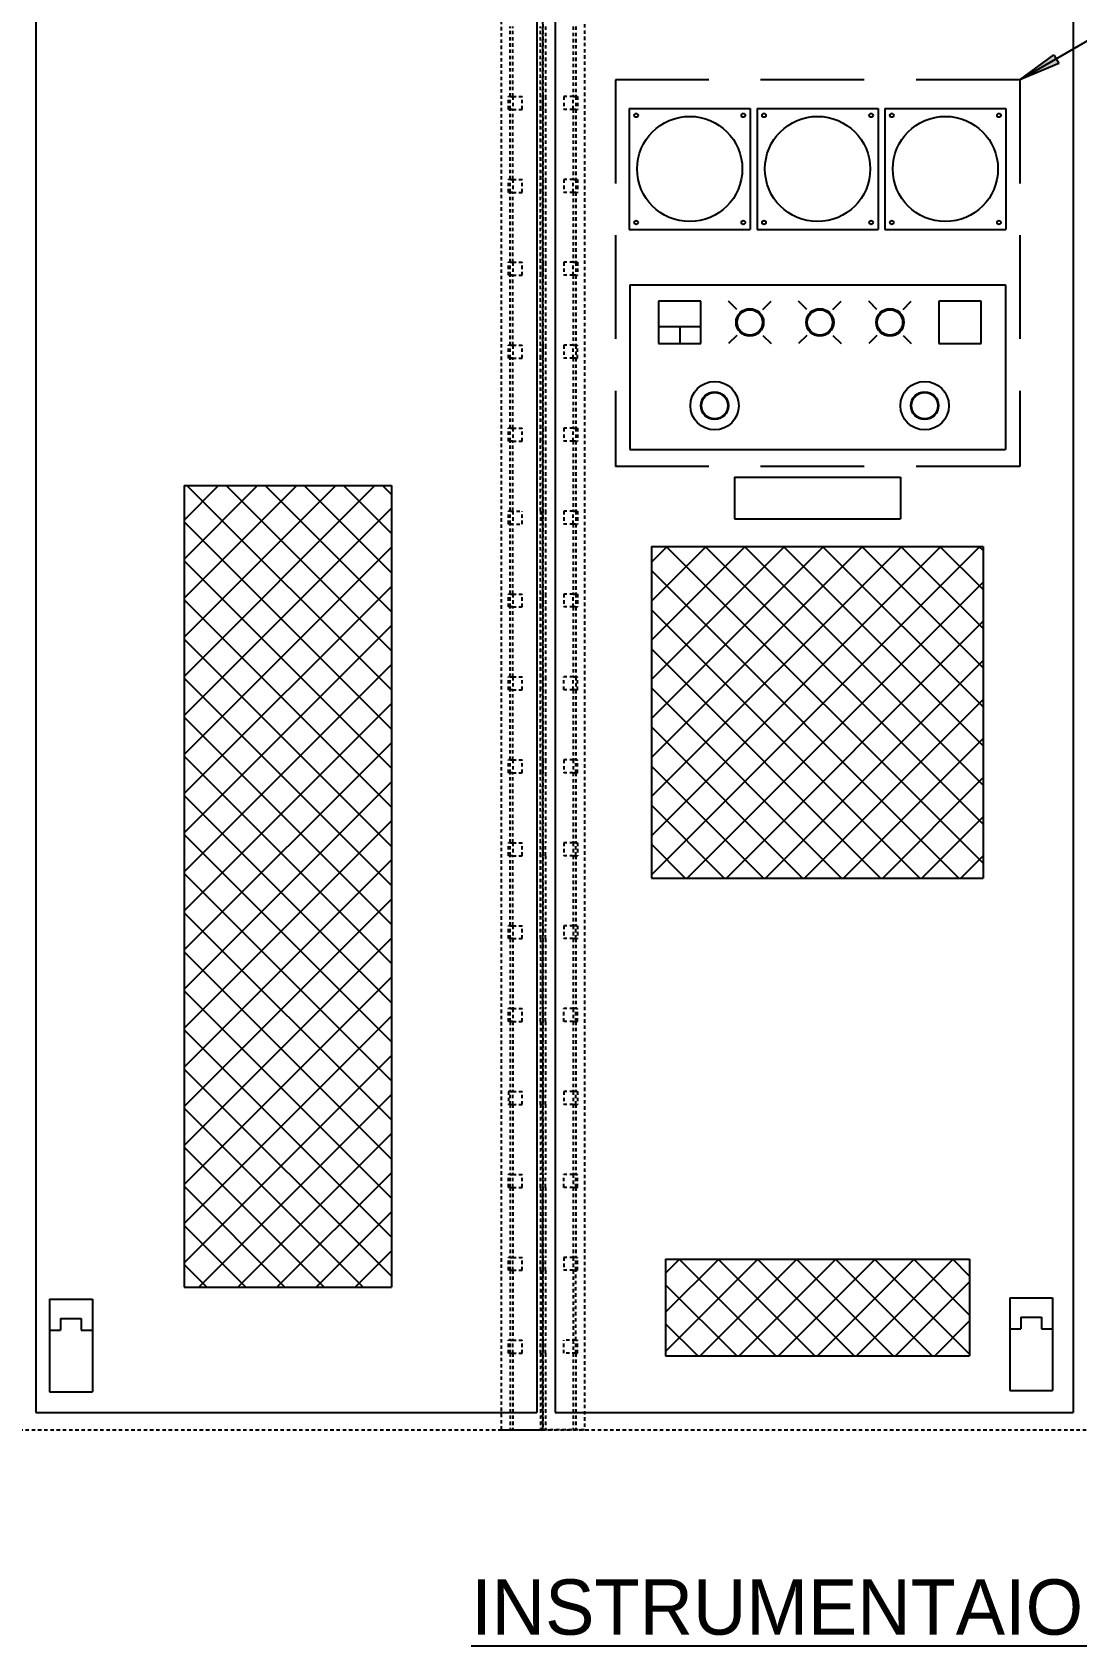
# Model space of a CAD drawing. Header units: inches. Extents: x 6 to 369, y -225 to 2.
# Drawn here: x 47.6 to 85.4, y -109.8 to -51.4 of the extents above; entities that cross this region are included whole.
import ezdxf

# ---------------------------------------------------------------- set-up
doc = ezdxf.new("R2010")
doc.units = ezdxf.units.IN
doc.header["$MEASUREMENT"] = 0
for name, pattern in [('DOT2', [0.125, 0, -0.125]), ('HIDDEN', [0.375, 0.25, -0.125]), ('HIDDEN2', [0.1875, 0.125, -0.0625])]:
    doc.linetypes.add(name, pattern=pattern)
for name, color, linetype in [('Cabinet', 253, 'HIDDEN2'), ('D', 3, 'Continuous'), ('Text', 84, 'Continuous')]:
    doc.layers.add(name, color=color, linetype=linetype)

# ---------------------------------------------------------------- blocks, each defined once
blk = doc.blocks.new('A')
for p, q in [((0, -1.348), (-0.15, 0.06)), ((-0.15, 0.06), (0.18, 0.06)), ((0.18, 0.06), (0, -1.348))]:
    blk.add_line(p, q)
blk.add_solid([(0, -1.348), (-0.15, 0.06), (0.18, 0.06)])
blk = doc.blocks.new('A$C407A211F')
at = {"layer": 'D'}
h = blk.add_hatch(dxfattribs=at)
h.set_pattern_fill('ANSI37', color=256, scale=8, style=0)
h.set_pattern_definition([(45, (-98.2526, -15.3795), (-0.707107, 0.707107), []), (135, (-98.2526, -15.3795), (-0.707107, -0.707107), [])])
h.paths.add_polyline_path([(5.369, 4.533), (12.869, 4.533), (12.869, 33.533), (5.369, 33.533)])
for p, q in [((0, 88.75), (0, 0)), ((18.125, 88.752), (18.125, 0)), ((5.369, 33.533), (12.869, 33.533)), ((5.369, 33.533), (5.369, 4.533)), ((12.869, 33.533), (12.869, 4.533)), ((0.5, 4.1), (2.05, 4.1)), ((0.5, 4.1), (0.5, 0.75)), ((2.05, 4.1), (2.05, 0.75)), ((5.369, 4.533), (12.869, 4.533)), ((0.5, 2.981), (0.9, 2.981)), ((0.9, 3.402), (0.9, 2.981)), ((0.9, 3.402), (1.65, 3.402)), ((1.65, 3.402), (1.65, 2.981)), ((1.65, 2.981), (2.05, 2.981)), ((0.5, 0.75), (2.05, 0.75)), ((0, 0), (18.125, 0))]:
    blk.add_line(p, q, dxfattribs=at)

msp = doc.modelspace()

# ---------------------------------------------------------------- hatches: boundary and pattern name
at = {"layer": 'D'}
h = msp.add_hatch(dxfattribs=at)
h.set_pattern_fill('ANSI37', scale=8, style=0)
h.set_pattern_definition([(45, (50.7607, -119.5542), (-0.707107, 0.707107), []), (135, (50.7607, -119.5542), (-0.707107, -0.707107), [])])
h.paths.add_polyline_path([(70.00695, -82.03936), (82.00695, -82.03936), (82.00695, -70.03936), (70.00695, -70.03936)])
h = msp.add_hatch(dxfattribs=at)
h.set_pattern_fill('ANSI37', scale=8, style=0)
h.set_pattern_definition([(45, (49.0993, -126.2445), (-0.707107, 0.707107), []), (135, (49.0993, -126.2445), (-0.707107, -0.707107), [])])
h.paths.add_polyline_path([(81.52061, -99.3295), (81.52061, -95.8295), (70.52061, -95.8295), (70.52061, -99.3295)])

# ---------------------------------------------------------------- linework, layer by layer
at = {"color": 7, "ltscale": 0.5}
msp.add_line((83.33128, -53.15754), (86.17088, -51.5181), dxfattribs=at)
at = {"color": 7, "linetype": 'HIDDEN', "ltscale": 15}
for p, q in [((68.70628, -53.15754), (68.70628, -67.14655)), ((83.33128, -53.15754), (68.70628, -53.15754)), ((83.33128, -53.15754), (83.33128, -67.14655)), ((83.33128, -67.14655), (68.70628, -67.14655))]:
    msp.add_line(p, q, dxfattribs=at)
at = {"color": 7}
for p, q in [((69.20628, -54.19843), (69.20628, -58.57343)), ((69.20628, -54.19843), (73.58128, -54.19843)), ((73.58128, -54.19843), (73.58128, -58.57343)), ((73.58128, -54.19843), (73.58128, -58.57343)), ((73.83128, -54.19843), (78.20628, -54.19843)), ((73.83128, -54.19843), (73.83128, -58.57343)), ((78.20628, -54.19843), (78.20628, -58.57343)), ((78.45628, -54.19843), (78.45628, -58.57343)), ((78.45628, -54.19843), (78.45628, -58.57343)), ((78.45628, -54.19843), (82.83128, -54.19843)), ((82.83128, -54.19843), (82.83128, -58.57343)), ((69.20628, -58.57343), (73.58128, -58.57343)), ((73.83128, -58.57343), (78.20628, -58.57343)), ((78.45628, -58.57343), (82.83128, -58.57343)), ((69.22145, -60.57343), (69.22145, -66.53936)), ((69.22145, -60.57343), (82.81612, -60.57343)), ((73.83128, -60.57343), (78.20628, -60.57343)), ((82.81612, -60.57343), (82.81612, -66.53936)), ((71.79984, -61.17006), (70.26449, -61.17006)), ((70.26449, -61.17006), (70.26449, -62.7054)), ((71.79984, -62.7054), (71.79984, -61.17006)), ((73.09532, -61.46554), (72.79984, -61.17006)), ((74.0397, -61.46554), (74.33518, -61.17006)), ((75.63067, -61.46554), (75.33518, -61.17006)), ((76.57504, -61.46554), (76.87053, -61.17006)), ((78.16602, -61.46554), (77.87053, -61.17006)), ((79.11039, -61.46554), (79.40588, -61.17006)), ((80.40588, -61.17006), (80.40588, -62.7054)), ((81.94122, -61.17006), (80.40588, -61.17006)), ((81.94122, -62.7054), (81.94122, -61.17006)), ((70.26449, -62.09116), (71.79984, -62.09116)), ((71.03216, -62.09116), (71.03216, -62.7054)), ((73.09532, -62.40992), (72.79984, -62.7054)), ((74.0397, -62.40992), (74.33518, -62.7054)), ((75.63067, -62.40992), (75.33518, -62.7054)), ((76.57504, -62.40992), (76.87053, -62.7054)), ((78.16602, -62.40992), (77.87053, -62.7054)), ((79.11039, -62.40992), (79.40588, -62.7054)), ((70.26449, -62.7054), (71.79984, -62.7054)), ((80.40588, -62.7054), (81.94122, -62.7054)), ((69.22145, -66.53936), (82.81612, -66.53936)), ((73.01878, -67.53936), (73.01878, -69.03936)), ((73.01878, -67.53936), (79.01878, -67.53936)), ((79.01878, -67.53936), (79.01878, -69.03936)), ((73.01878, -69.03936), (79.01878, -69.03936))]:
    msp.add_line(p, q, dxfattribs=at)
for centre, radius in [((69.45628, -54.44843), 0.06875), ((71.39378, -56.38593), 1.90286), ((73.33128, -54.44843), 0.06875), ((74.08128, -54.44843), 0.06875), ((76.01878, -56.38593), 1.90286), ((77.95628, -54.44843), 0.06875), ((78.70628, -54.44843), 0.06875), ((80.64378, -56.38593), 1.90286), ((82.58128, -54.44843), 0.06875), ((69.45628, -58.32343), 0.06875), ((73.33128, -58.32343), 0.06875), ((74.08128, -58.32343), 0.06875), ((77.95628, -58.32343), 0.06875), ((78.70628, -58.32343), 0.06875), ((82.58128, -58.32343), 0.06875), ((73.56751, -61.93773), 0.49953), ((73.56751, -61.93773), 0.49154), ((73.56751, -61.93773), 0.48355), ((73.56751, -61.93773), 0.47556), ((73.56751, -61.93773), 0.46757), ((73.56751, -61.93773), 0.45958), ((76.10286, -61.93773), 0.49953), ((76.10286, -61.93773), 0.49154), ((76.10286, -61.93773), 0.48355), ((76.10286, -61.93773), 0.47556), ((76.10286, -61.93773), 0.46757), ((76.10286, -61.93773), 0.45958), ((78.6382, -61.93773), 0.49953), ((78.6382, -61.93773), 0.49154), ((78.6382, -61.93773), 0.48355), ((78.6382, -61.93773), 0.47556), ((78.6382, -61.93773), 0.46757), ((78.6382, -61.93773), 0.45958), ((72.29356, -64.95035), 0.875), ((79.89422, -64.95035), 0.875), ((72.29356, -64.95035), 0.5), ((72.29356, -64.95035), 0.47571), ((79.89422, -64.95035), 0.5), ((79.89422, -64.95035), 0.47571)]:
    msp.add_circle(centre, radius, dxfattribs=at)
at = {"layer": 'Cabinet', "color": 7, "linetype": 'HIDDEN2'}
for p, q in [((64.58311, -101.99835), (64.58311, -11.99835)), ((66.08311, -11.99835), (66.08311, -101.99835)), ((66.08311, -101.99835), (66.08311, -11.99835)), ((66.08311, -101.99835), (66.08311, -11.99835)), ((66.08311, -11.99835), (66.08311, -101.99835)), ((67.58311, -11.99835), (67.58311, -101.99835)), ((64.89561, -53.76385), (64.89561, -51.23285)), ((64.98936, -53.76385), (64.98936, -51.23285)), ((65.98936, -53.76385), (65.98936, -51.23285)), ((66.17686, -51.23285), (66.17686, -53.76385)), ((67.17686, -51.23285), (67.17686, -53.76385)), ((67.27061, -51.23285), (67.27061, -53.76385)), ((64.89561, -53.76385), (64.83311, -53.76385)), ((64.83311, -54.23285), (64.83311, -53.76385)), ((64.89561, -54.23285), (64.83311, -54.23285)), ((64.89561, -53.76385), (64.98936, -53.76385)), ((64.89561, -54.23285), (64.89561, -53.76385)), ((64.89561, -56.76385), (64.89561, -54.23285)), ((64.98936, -54.23285), (64.89561, -54.23285)), ((64.98936, -53.76385), (64.98936, -54.23285)), ((64.98936, -53.76385), (65.33311, -53.76385)), ((64.98936, -56.76385), (64.98936, -54.23285)), ((64.98936, -54.23285), (65.33311, -54.23285)), ((65.33311, -54.23285), (65.33311, -53.76385)), ((65.98936, -54.23285), (65.98936, -53.76385)), ((65.98936, -56.76385), (65.98936, -54.23285)), ((66.08311, -53.76385), (66.08311, -54.23285)), ((66.08311, -54.23285), (66.08311, -53.76385)), ((66.08311, -54.23285), (66.08311, -53.76385)), ((66.08311, -53.76385), (66.08311, -54.23285)), ((66.17686, -53.76385), (66.17686, -54.23285)), ((66.17686, -54.23285), (66.17686, -56.76385)), ((66.83311, -53.76385), (66.83311, -54.23285)), ((67.17686, -53.76385), (66.83311, -53.76385)), ((67.17686, -54.23285), (66.83311, -54.23285)), ((67.17686, -54.23285), (67.17686, -53.76385)), ((67.17686, -53.76385), (67.27061, -53.76385)), ((67.17686, -54.23285), (67.17686, -56.76385)), ((67.27061, -54.23285), (67.17686, -54.23285)), ((67.27061, -53.76385), (67.27061, -54.23285)), ((67.27061, -53.76385), (67.33311, -53.76385)), ((67.27061, -54.23285), (67.27061, -56.76385)), ((67.27061, -54.23285), (67.33311, -54.23285)), ((67.33311, -53.76385), (67.33311, -54.23285)), ((64.89561, -56.76385), (64.83311, -56.76385)), ((64.83311, -57.23285), (64.83311, -56.76385)), ((64.89561, -56.76385), (64.98936, -56.76385)), ((64.89561, -57.23285), (64.89561, -56.76385)), ((64.89561, -56.76385), (64.89561, -56.76385)), ((64.98936, -56.76385), (64.98936, -57.23285)), ((64.98936, -56.76385), (65.33311, -56.76385)), ((65.33311, -57.23285), (65.33311, -56.76385)), ((65.98936, -57.23285), (65.98936, -56.76385)), ((66.08311, -56.76385), (66.08311, -57.23285)), ((66.08311, -57.23285), (66.08311, -56.76385)), ((66.08311, -57.23285), (66.08311, -56.76385)), ((66.08311, -56.76385), (66.08311, -57.23285)), ((66.17686, -56.76385), (66.17686, -57.23285)), ((67.17686, -56.76385), (66.83311, -56.76385)), ((66.83311, -56.76385), (66.83311, -57.23285)), ((67.17686, -57.23285), (67.17686, -56.76385)), ((67.17686, -56.76385), (67.27061, -56.76385)), ((67.27061, -56.76385), (67.27061, -57.23285)), ((67.27061, -56.76385), (67.33311, -56.76385)), ((67.33311, -56.76385), (67.33311, -57.23285)), ((64.89561, -57.23285), (64.83311, -57.23285)), ((64.89561, -59.76385), (64.89561, -57.23285)), ((64.98936, -57.23285), (64.89561, -57.23285)), ((64.98936, -59.76385), (64.98936, -57.23285)), ((64.98936, -57.23285), (65.33311, -57.23285)), ((65.98936, -59.76385), (65.98936, -57.23285)), ((66.17686, -57.23285), (66.17686, -59.76385)), ((67.17686, -57.23285), (66.83311, -57.23285)), ((67.17686, -57.23285), (67.17686, -59.76385)), ((67.27061, -57.23285), (67.17686, -57.23285)), ((67.27061, -57.23285), (67.27061, -59.76385)), ((67.27061, -57.23285), (67.27061, -57.23285)), ((67.27061, -57.23285), (67.33311, -57.23285)), ((64.89561, -59.76385), (64.83311, -59.76385)), ((64.83311, -60.23285), (64.83311, -59.76385)), ((64.89561, -59.76385), (64.98936, -59.76385)), ((64.89561, -60.23285), (64.89561, -59.76385)), ((64.98936, -59.76385), (64.98936, -60.23285)), ((64.98936, -59.76385), (65.33311, -59.76385)), ((65.33311, -60.23285), (65.33311, -59.76385)), ((65.98936, -60.23285), (65.98936, -59.76385)), ((66.08311, -59.76385), (66.08311, -60.23285)), ((66.08311, -60.23285), (66.08311, -59.76385)), ((66.08311, -59.76385), (66.08311, -60.23285)), ((66.17686, -59.76385), (66.17686, -60.23285)), ((67.17686, -59.76385), (66.83311, -59.76385)), ((66.83311, -59.76385), (66.83311, -60.23285)), ((67.17686, -59.76385), (67.27061, -59.76385)), ((67.17686, -60.23285), (67.17686, -59.76385)), ((67.27061, -59.76385), (67.27061, -60.23285)), ((67.27061, -59.76385), (67.33311, -59.76385)), ((67.33311, -59.76385), (67.33311, -60.23285)), ((64.89561, -60.23285), (64.83311, -60.23285)), ((64.89561, -62.76385), (64.89561, -60.23285)), ((64.98936, -60.23285), (64.89561, -60.23285)), ((64.98936, -62.76385), (64.98936, -60.23285)), ((64.98936, -60.23285), (65.33311, -60.23285)), ((65.98936, -62.76385), (65.98936, -60.23285)), ((66.17686, -60.23285), (66.17686, -62.76385)), ((67.17686, -60.23285), (66.83311, -60.23285)), ((67.17686, -60.23285), (67.17686, -62.76385)), ((67.27061, -60.23285), (67.17686, -60.23285)), ((67.27061, -60.23285), (67.27061, -62.76385)), ((67.27061, -60.23285), (67.33311, -60.23285)), ((64.89561, -62.76385), (64.83311, -62.76385)), ((64.83311, -63.23285), (64.83311, -62.76385)), ((64.89561, -62.76385), (64.98936, -62.76385)), ((64.89561, -63.23285), (64.89561, -62.76385)), ((64.98936, -62.76385), (64.98936, -63.23285)), ((64.98936, -62.76385), (65.33311, -62.76385)), ((65.33311, -63.23285), (65.33311, -62.76385)), ((65.98936, -63.23285), (65.98936, -62.76385)), ((66.08311, -62.76385), (66.08311, -63.23285)), ((66.08311, -63.23285), (66.08311, -62.76385)), ((66.08311, -63.23285), (66.08311, -62.76385)), ((66.08311, -62.76385), (66.08311, -63.23285)), ((66.17686, -62.76385), (66.17686, -63.23285)), ((66.83311, -62.76385), (66.83311, -63.23285)), ((67.17686, -62.76385), (66.83311, -62.76385)), ((67.17686, -63.23285), (67.17686, -62.76385)), ((67.17686, -62.76385), (67.27061, -62.76385)), ((67.27061, -62.76385), (67.27061, -63.23285)), ((67.27061, -62.76385), (67.27061, -62.76385)), ((67.27061, -62.76385), (67.33311, -62.76385)), ((67.33311, -63.23285), (67.33311, -62.76385)), ((64.89561, -63.23285), (64.83311, -63.23285)), ((64.89561, -65.76385), (64.89561, -63.23285)), ((64.98936, -63.23285), (64.89561, -63.23285)), ((64.98936, -65.76385), (64.98936, -63.23285)), ((64.98936, -63.23285), (65.33311, -63.23285)), ((65.98936, -65.76385), (65.98936, -63.23285)), ((66.17686, -63.23285), (66.17686, -65.76385)), ((67.17686, -63.23285), (66.83311, -63.23285)), ((67.17686, -63.23285), (67.17686, -65.76385)), ((67.27061, -63.23285), (67.17686, -63.23285)), ((67.27061, -63.23285), (67.27061, -65.76385)), ((67.27061, -63.23285), (67.33311, -63.23285)), ((64.89561, -65.76385), (64.83311, -65.76385)), ((64.83311, -66.23285), (64.83311, -65.76385)), ((64.89561, -65.76385), (64.98936, -65.76385)), ((64.89561, -66.23285), (64.89561, -65.76385)), ((64.98936, -65.76385), (64.98936, -66.23285)), ((64.98936, -65.76385), (65.33311, -65.76385)), ((65.33311, -66.23285), (65.33311, -65.76385)), ((65.98936, -66.23285), (65.98936, -65.76385)), ((66.08311, -65.76385), (66.08311, -66.23285)), ((66.08311, -66.23285), (66.08311, -65.76385)), ((66.08311, -66.23285), (66.08311, -65.76385)), ((66.08311, -65.76385), (66.08311, -66.23285)), ((66.17686, -65.76385), (66.17686, -66.23285)), ((67.17686, -65.76385), (66.83311, -65.76385)), ((66.83311, -65.76385), (66.83311, -66.23285)), ((67.17686, -65.76385), (67.27061, -65.76385)), ((67.17686, -66.23285), (67.17686, -65.76385)), ((67.27061, -65.76385), (67.27061, -66.23285)), ((67.27061, -65.76385), (67.33311, -65.76385)), ((67.33311, -65.76385), (67.33311, -66.23285)), ((64.89561, -66.23285), (64.83311, -66.23285)), ((64.89561, -68.76385), (64.89561, -66.23285)), ((64.98936, -66.23285), (64.89561, -66.23285)), ((64.98936, -68.76385), (64.98936, -66.23285)), ((64.98936, -66.23285), (65.33311, -66.23285)), ((65.98936, -68.76385), (65.98936, -66.23285)), ((66.17686, -66.23285), (66.17686, -68.76385)), ((67.17686, -66.23285), (66.83311, -66.23285)), ((67.17686, -66.23285), (67.17686, -68.76385)), ((67.27061, -66.23285), (67.17686, -66.23285)), ((67.27061, -66.23285), (67.27061, -68.76385)), ((67.27061, -66.23285), (67.33311, -66.23285)), ((64.89561, -68.76385), (64.83311, -68.76385)), ((64.83311, -69.23285), (64.83311, -68.76385)), ((64.89561, -69.23285), (64.89561, -68.76385)), ((64.89561, -68.76385), (65.33311, -68.76385)), ((64.98936, -68.76385), (64.98936, -69.23285)), ((65.33311, -69.23285), (65.33311, -68.76385)), ((65.98936, -68.76385), (65.98936, -69.23285)), ((66.08311, -69.23285), (66.08311, -68.76385)), ((66.08311, -69.23285), (66.08311, -68.76385)), ((66.08311, -69.23285), (66.08311, -68.76385)), ((66.08311, -69.23285), (66.08311, -68.76385)), ((66.17686, -68.76385), (66.17686, -69.23285)), ((67.17686, -68.76385), (66.83311, -68.76385)), ((66.83311, -68.76385), (66.83311, -69.23285)), ((67.17686, -69.23285), (67.17686, -68.76385)), ((67.17686, -68.76385), (67.27061, -68.76385)), ((67.27061, -68.76385), (67.27061, -69.23285)), ((67.27061, -68.76385), (67.33311, -68.76385)), ((67.33311, -68.76385), (67.33311, -69.23285)), ((64.89561, -69.23285), (64.83311, -69.23285)), ((64.89561, -71.76385), (64.89561, -69.23285)), ((64.98936, -69.23285), (64.89561, -69.23285)), ((64.89561, -69.23285), (65.33311, -69.23285)), ((64.98936, -71.76385), (64.98936, -69.23285)), ((65.98936, -71.76385), (65.98936, -69.23285)), ((66.17686, -69.23285), (66.17686, -71.76385)), ((67.17686, -69.23285), (66.83311, -69.23285)), ((67.17686, -69.23285), (67.17686, -71.76385)), ((67.27061, -69.23285), (67.17686, -69.23285)), ((67.27061, -69.23285), (67.27061, -71.76385)), ((67.27061, -69.23285), (67.33311, -69.23285)), ((64.89561, -71.76385), (64.83311, -71.76385)), ((64.83311, -72.23285), (64.83311, -71.76385)), ((64.89561, -71.76385), (64.98936, -71.76385)), ((64.89561, -72.23285), (64.89561, -71.76385)), ((64.98936, -71.76385), (64.98936, -72.23285)), ((64.98936, -71.76385), (65.33311, -71.76385)), ((65.33311, -72.23285), (65.33311, -71.76385)), ((65.98936, -72.23285), (65.98936, -71.76385)), ((66.08311, -71.76385), (66.08311, -72.23285)), ((66.08311, -72.23285), (66.08311, -71.76385)), ((66.08311, -72.23285), (66.08311, -71.76385)), ((66.08311, -71.76385), (66.08311, -72.23285)), ((66.17686, -71.76385), (66.17686, -72.23285)), ((67.17686, -71.76385), (66.83311, -71.76385)), ((66.83311, -71.76385), (66.83311, -72.23285)), ((67.17686, -72.23285), (67.17686, -71.76385)), ((67.17686, -71.76385), (67.27061, -71.76385)), ((67.27061, -71.76385), (67.27061, -72.23285)), ((67.27061, -71.76385), (67.33311, -71.76385)), ((67.33311, -71.76385), (67.33311, -72.23285)), ((64.89561, -72.23285), (64.83311, -72.23285)), ((64.89561, -74.76385), (64.89561, -72.23285)), ((64.98936, -72.23285), (64.89561, -72.23285)), ((64.98936, -74.76385), (64.98936, -72.23285)), ((64.98936, -72.23285), (65.33311, -72.23285)), ((65.98936, -74.76385), (65.98936, -72.23285)), ((66.17686, -72.23285), (66.17686, -74.76385)), ((67.17686, -72.23285), (66.83311, -72.23285)), ((67.17686, -72.23285), (67.17686, -74.76385)), ((67.27061, -72.23285), (67.17686, -72.23285)), ((67.27061, -72.23285), (67.27061, -74.76385)), ((67.27061, -72.23285), (67.33311, -72.23285)), ((64.89561, -74.76385), (64.83311, -74.76385)), ((64.83311, -75.23285), (64.83311, -74.76385)), ((64.89561, -75.23285), (64.83311, -75.23285)), ((64.89561, -74.76385), (64.98936, -74.76385)), ((64.89561, -75.23285), (64.89561, -74.76385)), ((64.89561, -77.76385), (64.89561, -75.23285)), ((64.98936, -75.23285), (64.89561, -75.23285)), ((64.98936, -74.76385), (64.98936, -75.23285)), ((64.98936, -74.76385), (65.33311, -74.76385)), ((64.98936, -77.76385), (64.98936, -75.23285)), ((64.98936, -75.23285), (65.33311, -75.23285)), ((65.33311, -75.23285), (65.33311, -74.76385)), ((65.98936, -75.23285), (65.98936, -74.76385)), ((65.98936, -77.76385), (65.98936, -75.23285)), ((66.08311, -74.76385), (66.08311, -75.23285)), ((66.08311, -75.23285), (66.08311, -74.76385)), ((66.08311, -75.23285), (66.08311, -74.76385)), ((66.08311, -74.76385), (66.08311, -75.23285)), ((66.17686, -74.76385), (66.17686, -75.23285)), ((66.17686, -75.23285), (66.17686, -77.76385)), ((67.17686, -74.76385), (66.83311, -74.76385)), ((66.83311, -75.23285), (66.83311, -74.76385)), ((67.17686, -75.23285), (66.83311, -75.23285)), ((67.17686, -75.23285), (67.17686, -74.76385)), ((67.17686, -74.76385), (67.27061, -74.76385)), ((67.17686, -75.23285), (67.17686, -77.76385)), ((67.27061, -75.23285), (67.17686, -75.23285)), ((67.27061, -74.76385), (67.27061, -75.23285)), ((67.27061, -74.76385), (67.33311, -74.76385)), ((67.27061, -75.23285), (67.27061, -77.76385)), ((67.27061, -75.23285), (67.33311, -75.23285)), ((67.33311, -75.23285), (67.33311, -74.76385)), ((64.89561, -77.76385), (64.83311, -77.76385)), ((64.83311, -78.23285), (64.83311, -77.76385)), ((64.89561, -77.76385), (64.98936, -77.76385)), ((64.89561, -78.23285), (64.89561, -77.76385)), ((64.98936, -77.76385), (64.98936, -78.23285)), ((64.98936, -77.76385), (65.33311, -77.76385)), ((65.33311, -78.23285), (65.33311, -77.76385)), ((65.98936, -78.23285), (65.98936, -77.76385)), ((66.08311, -77.76385), (66.08311, -78.23285)), ((66.08311, -78.23285), (66.08311, -77.76385)), ((66.08311, -78.23285), (66.08311, -77.76385)), ((66.08311, -77.76385), (66.08311, -78.23285)), ((66.17686, -77.76385), (66.17686, -78.23285)), ((67.17686, -77.76385), (66.83311, -77.76385)), ((66.83311, -77.76385), (66.83311, -78.23285)), ((67.17686, -77.76385), (67.17686, -78.23285)), ((67.27061, -77.76385), (67.17686, -77.76385)), ((67.27061, -78.23285), (67.27061, -77.76385)), ((67.27061, -77.76385), (67.33311, -77.76385)), ((67.33311, -78.23285), (67.33311, -77.76385)), ((64.89561, -78.23285), (64.83311, -78.23285)), ((64.89561, -80.76385), (64.89561, -78.23285)), ((64.98936, -78.23285), (64.89561, -78.23285)), ((64.98936, -80.76385), (64.98936, -78.23285)), ((64.98936, -78.23285), (65.33311, -78.23285)), ((65.98936, -80.76385), (65.98936, -78.23285)), ((66.17686, -78.23285), (66.17686, -80.76385)), ((67.17686, -78.23285), (66.83311, -78.23285)), ((67.17686, -78.23285), (67.17686, -80.76385)), ((67.17686, -78.23285), (67.27061, -78.23285)), ((67.27061, -78.23285), (67.27061, -80.76385)), ((67.27061, -78.23285), (67.33311, -78.23285)), ((64.89561, -80.76385), (64.83311, -80.76385)), ((64.83311, -81.23285), (64.83311, -80.76385)), ((64.89561, -80.76385), (64.98936, -80.76385)), ((64.89561, -81.23285), (64.89561, -80.76385)), ((64.98936, -80.76385), (64.98936, -81.23285)), ((64.98936, -80.76385), (65.33311, -80.76385)), ((65.33311, -81.23285), (65.33311, -80.76385)), ((65.98936, -81.23285), (65.98936, -80.76385)), ((66.08311, -80.76385), (66.08311, -81.23285)), ((66.08311, -80.76385), (66.08311, -81.23285)), ((66.08311, -80.76385), (66.08311, -81.23285)), ((66.08311, -80.76385), (66.08311, -81.23285)), ((66.17686, -81.23285), (66.17686, -80.76385)), ((67.17686, -80.76385), (66.83311, -80.76385)), ((66.83311, -80.76385), (66.83311, -81.23285)), ((67.17686, -80.76385), (67.17686, -81.23285)), ((67.27061, -80.76385), (67.17686, -80.76385)), ((67.27061, -81.23285), (67.27061, -80.76385)), ((67.27061, -80.76385), (67.33311, -80.76385)), ((67.33311, -80.76385), (67.33311, -81.23285)), ((64.89561, -81.23285), (64.83311, -81.23285)), ((64.89561, -83.76385), (64.89561, -81.23285)), ((64.98936, -81.23285), (64.89561, -81.23285)), ((64.98936, -83.76385), (64.98936, -81.23285)), ((64.98936, -81.23285), (65.33311, -81.23285)), ((65.98936, -83.76385), (65.98936, -81.23285)), ((66.17686, -81.23285), (66.17686, -83.76385)), ((67.17686, -81.23285), (66.83311, -81.23285)), ((67.17686, -81.23285), (67.17686, -83.76385)), ((67.17686, -81.23285), (67.27061, -81.23285)), ((67.27061, -81.23285), (67.27061, -83.76385)), ((67.27061, -81.23285), (67.33311, -81.23285)), ((64.89561, -83.76385), (64.83311, -83.76385)), ((64.83311, -84.23285), (64.83311, -83.76385)), ((64.89561, -84.23285), (64.89561, -83.76385)), ((64.89561, -83.76385), (64.98936, -83.76385)), ((64.98936, -83.76385), (64.98936, -84.23285)), ((64.98936, -83.76385), (65.33311, -83.76385)), ((65.33311, -84.23285), (65.33311, -83.76385)), ((65.98936, -84.23285), (65.98936, -83.76385)), ((66.08311, -83.76385), (66.08311, -84.23285)), ((66.08311, -83.76385), (66.08311, -84.23285)), ((66.08311, -83.76385), (66.08311, -84.23285)), ((66.08311, -83.76385), (66.08311, -84.23285)), ((66.17686, -84.23285), (66.17686, -83.76385)), ((67.17686, -83.76385), (66.83311, -83.76385)), ((66.83311, -83.76385), (66.83311, -84.23285)), ((67.17686, -83.76385), (67.17686, -84.23285)), ((67.27061, -83.76385), (67.17686, -83.76385)), ((67.27061, -84.23285), (67.27061, -83.76385)), ((67.27061, -83.76385), (67.33311, -83.76385)), ((67.33311, -83.76385), (67.33311, -84.23285)), ((64.89561, -84.23285), (64.83311, -84.23285)), ((64.89561, -84.23285), (64.89561, -86.76385)), ((64.98936, -84.23285), (64.89561, -84.23285)), ((64.98936, -84.23285), (64.98936, -86.76385)), ((64.98936, -84.23285), (65.33311, -84.23285)), ((65.98936, -84.23285), (65.98936, -86.76385)), ((66.17686, -84.23285), (66.17686, -86.76385)), ((67.17686, -84.23285), (66.83311, -84.23285)), ((67.17686, -84.23285), (67.17686, -86.76385)), ((67.17686, -84.23285), (67.27061, -84.23285)), ((67.27061, -84.23285), (67.27061, -86.76385)), ((67.27061, -84.23285), (67.33311, -84.23285)), ((64.89561, -86.76385), (64.83311, -86.76385)), ((64.83311, -87.23285), (64.83311, -86.76385)), ((64.89561, -86.76385), (64.98936, -86.76385)), ((64.89561, -87.23285), (64.89561, -86.76385)), ((64.89561, -86.76385), (64.98936, -86.76385)), ((64.98936, -86.76385), (64.98936, -87.23285)), ((64.98936, -86.76385), (65.33311, -86.76385)), ((65.33311, -87.23285), (65.33311, -86.76385)), ((65.98936, -87.23285), (65.98936, -86.76385)), ((66.08311, -86.76385), (66.08311, -87.23285)), ((66.08311, -86.76385), (66.08311, -87.23285)), ((66.08311, -86.76385), (66.08311, -87.23285)), ((66.08311, -86.76385), (66.08311, -87.23285)), ((66.17686, -87.23285), (66.17686, -86.76385)), ((67.17686, -86.76385), (66.83311, -86.76385)), ((66.83311, -87.23285), (66.83311, -86.76385)), ((67.17686, -86.76385), (67.17686, -87.23285)), ((67.27061, -86.76385), (67.17686, -86.76385)), ((67.27061, -87.23285), (67.27061, -86.76385)), ((67.27061, -86.76385), (67.33311, -86.76385)), ((67.33311, -87.23285), (67.33311, -86.76385)), ((64.89561, -87.23285), (64.83311, -87.23285)), ((64.89561, -87.23285), (64.89561, -89.76385)), ((64.98936, -87.23285), (64.89561, -87.23285)), ((64.89561, -87.23285), (64.98936, -87.23285)), ((64.98936, -87.23285), (64.98936, -89.76385)), ((64.98936, -87.23285), (65.33311, -87.23285)), ((65.98936, -87.23285), (65.98936, -89.76385)), ((66.17686, -87.23285), (66.17686, -89.76385)), ((67.17686, -87.23285), (66.83311, -87.23285)), ((67.17686, -87.23285), (67.17686, -89.76385)), ((67.17686, -87.23285), (67.27061, -87.23285)), ((67.27061, -87.23285), (67.27061, -89.76385)), ((67.27061, -87.23285), (67.33311, -87.23285)), ((64.89561, -89.76385), (64.83311, -89.76385)), ((64.83311, -89.76385), (64.83311, -90.23285)), ((64.89561, -90.23285), (64.89561, -89.76385)), ((64.89561, -89.76385), (64.98936, -89.76385)), ((64.98936, -90.23285), (64.98936, -89.76385)), ((64.98936, -89.76385), (65.33311, -89.76385)), ((65.33311, -90.23285), (65.33311, -89.76385)), ((65.98936, -90.23285), (65.98936, -89.76385)), ((66.08311, -90.23285), (66.08311, -89.76385)), ((66.08311, -89.76385), (66.08311, -90.23285)), ((66.08311, -89.76385), (66.08311, -90.23285)), ((66.08311, -90.23285), (66.08311, -89.76385)), ((66.17686, -90.23285), (66.17686, -89.76385)), ((67.17686, -89.76385), (66.83311, -89.76385)), ((66.83311, -89.76385), (66.83311, -90.23285)), ((67.17686, -89.76385), (67.17686, -90.23285)), ((67.27061, -89.76385), (67.17686, -89.76385)), ((67.27061, -90.23285), (67.27061, -89.76385)), ((67.27061, -89.76385), (67.33311, -89.76385)), ((67.33311, -89.76385), (67.33311, -90.23285)), ((64.89561, -90.23285), (64.83311, -90.23285)), ((64.89561, -90.23285), (64.89561, -92.76385)), ((64.89561, -90.23285), (64.98936, -90.23285)), ((64.98936, -90.23285), (64.98936, -92.76385)), ((64.98936, -90.23285), (65.33311, -90.23285)), ((65.98936, -90.23285), (65.98936, -92.76385)), ((66.17686, -90.23285), (66.17686, -92.76385)), ((67.17686, -90.23285), (66.83311, -90.23285)), ((67.17686, -90.23285), (67.17686, -92.76385)), ((67.17686, -90.23285), (67.27061, -90.23285)), ((67.27061, -90.23285), (67.27061, -92.76385)), ((67.27061, -90.23285), (67.33311, -90.23285)), ((64.89561, -92.76385), (64.83311, -92.76385)), ((64.83311, -93.23285), (64.83311, -92.76385)), ((64.89561, -93.23285), (64.89561, -92.76385)), ((64.89561, -92.76385), (64.98936, -92.76385)), ((64.98936, -93.23285), (64.98936, -92.76385)), ((64.98936, -92.76385), (65.33311, -92.76385)), ((65.33311, -93.23285), (65.33311, -92.76385)), ((65.98936, -93.23285), (65.98936, -92.76385)), ((66.08311, -93.23285), (66.08311, -92.76385)), ((66.08311, -92.76385), (66.08311, -93.23285)), ((66.08311, -92.76385), (66.08311, -93.23285)), ((66.08311, -93.23285), (66.08311, -92.76385)), ((66.17686, -93.23285), (66.17686, -92.76385)), ((67.17686, -92.76385), (66.83311, -92.76385)), ((66.83311, -93.23285), (66.83311, -92.76385)), ((67.17686, -92.76385), (67.17686, -93.23285)), ((67.27061, -92.76385), (67.17686, -92.76385)), ((67.27061, -93.23285), (67.27061, -92.76385)), ((67.27061, -92.76385), (67.33311, -92.76385)), ((67.33311, -93.23285), (67.33311, -92.76385)), ((64.89561, -93.23285), (64.83311, -93.23285)), ((64.89561, -93.23285), (64.89561, -95.76385)), ((64.89561, -93.23285), (64.98936, -93.23285)), ((64.98936, -93.23285), (64.98936, -95.76385)), ((64.98936, -93.23285), (65.33311, -93.23285)), ((65.98936, -93.23285), (65.98936, -95.76385)), ((66.17686, -93.23285), (66.17686, -95.76385)), ((67.17686, -93.23285), (66.83311, -93.23285)), ((67.17686, -93.23285), (67.17686, -95.76385)), ((67.17686, -93.23285), (67.27061, -93.23285)), ((67.27061, -93.23285), (67.27061, -95.76385)), ((67.27061, -93.23285), (67.33311, -93.23285)), ((64.89561, -95.76385), (64.83311, -95.76385)), ((64.83311, -96.23285), (64.83311, -95.76385)), ((64.89561, -96.23285), (64.83311, -96.23285)), ((64.89561, -96.23285), (64.89561, -95.76385)), ((64.89561, -95.76385), (64.98936, -95.76385)), ((64.89561, -96.23285), (64.89561, -98.76385)), ((64.89561, -96.23285), (64.98936, -96.23285)), ((64.98936, -96.23285), (64.98936, -95.76385)), ((64.98936, -95.76385), (65.33311, -95.76385)), ((64.98936, -96.23285), (64.98936, -98.76385)), ((64.98936, -96.23285), (65.33311, -96.23285)), ((65.33311, -96.23285), (65.33311, -95.76385)), ((65.98936, -96.23285), (65.98936, -95.76385)), ((65.98936, -96.23285), (65.98936, -98.76385)), ((66.08311, -96.23285), (66.08311, -95.76385)), ((66.08311, -95.76385), (66.08311, -96.23285)), ((66.08311, -95.76385), (66.08311, -96.23285)), ((66.08311, -96.23285), (66.08311, -95.76385)), ((66.17686, -96.23285), (66.17686, -95.76385)), ((66.17686, -96.23285), (66.17686, -98.76385)), ((67.17686, -95.76385), (66.83311, -95.76385)), ((66.83311, -95.76385), (66.83311, -96.23285)), ((67.17686, -96.23285), (66.83311, -96.23285)), ((67.17686, -95.76385), (67.17686, -96.23285)), ((67.27061, -95.76385), (67.17686, -95.76385)), ((67.17686, -96.23285), (67.17686, -98.76385)), ((67.17686, -96.23285), (67.27061, -96.23285)), ((67.27061, -96.23285), (67.27061, -95.76385)), ((67.27061, -95.76385), (67.33311, -95.76385)), ((67.27061, -98.76385), (67.27061, -96.23285)), ((67.27061, -96.23285), (67.33311, -96.23285)), ((67.33311, -96.23285), (67.33311, -95.76385)), ((64.89561, -98.76385), (64.83311, -98.76385)), ((64.83311, -99.23285), (64.83311, -98.76385)), ((64.89561, -99.23285), (64.83311, -99.23285)), ((64.89561, -98.76385), (64.98936, -98.76385)), ((64.89561, -99.23285), (64.89561, -98.76385)), ((64.89561, -99.23285), (64.89561, -101.99835)), ((64.89561, -99.23285), (64.98936, -99.23285)), ((64.98936, -99.23285), (64.98936, -98.76385)), ((64.98936, -98.76385), (65.33311, -98.76385)), ((64.98936, -99.23285), (64.98936, -101.99835)), ((64.98936, -99.23285), (65.33311, -99.23285)), ((65.33311, -99.23285), (65.33311, -98.76385)), ((65.98936, -99.23285), (65.98936, -98.76385)), ((65.98936, -99.23285), (65.98936, -101.99835)), ((66.08311, -99.23285), (66.08311, -98.76385)), ((66.08311, -98.76385), (66.08311, -99.23285)), ((66.08311, -98.76385), (66.08311, -99.23285)), ((66.08311, -99.23285), (66.08311, -98.76385)), ((66.17686, -99.23285), (66.17686, -98.76385)), ((66.17686, -99.23285), (66.17686, -101.99835)), ((66.83311, -99.23285), (66.83311, -98.76385)), ((67.27061, -98.76385), (66.83311, -98.76385)), ((67.27061, -99.23285), (66.83311, -99.23285)), ((67.17686, -98.76385), (67.17686, -99.23285)), ((67.17686, -99.23285), (67.17686, -101.99835)), ((67.27061, -99.23285), (67.27061, -98.76385)), ((67.27061, -98.76385), (67.33311, -98.76385)), ((67.27061, -99.23285), (67.27061, -101.99835)), ((67.27061, -99.23285), (67.33311, -99.23285)), ((67.33311, -99.23285), (67.33311, -98.76385)), ((29.13816, -101.99835), (87.02061, -101.99835)), ((64.58311, -101.99835), (66.08311, -101.99835)), ((67.58311, -101.99835), (66.08311, -101.99835)), ((66.08311, -101.99835), (66.08311, -101.99835)), ((66.08311, -101.99835), (66.08311, -101.99835))]:
    msp.add_line(p, q, dxfattribs=at)
at = {"layer": 'D', "color": 7}
for p, q in [((66.52061, -12.62335), (66.52061, -101.37568)), ((85.27061, -12.62335), (85.27061, -101.37568)), ((82.83128, -54.19843), (82.83128, -58.57343)), ((82.81612, -60.57343), (82.81612, -66.53936)), ((69.22145, -66.53936), (82.81612, -66.53936)), ((70.00695, -70.03936), (70.00695, -82.03936)), ((70.00695, -70.03936), (82.00695, -70.03936)), ((82.00695, -70.03936), (82.00695, -82.03936)), ((70.00695, -82.03936), (82.00695, -82.03936)), ((70.52061, -95.8295), (70.52061, -99.3295)), ((70.52061, -95.8295), (81.52061, -95.8295)), ((81.52061, -95.8295), (81.52061, -99.3295)), ((82.97061, -97.2295), (84.52061, -97.2295)), ((82.97061, -97.2295), (82.97061, -100.5795)), ((84.52061, -97.2295), (84.52061, -100.5795)), ((83.37061, -97.92762), (83.37061, -98.34887)), ((83.37061, -97.92762), (84.12061, -97.92762)), ((84.12061, -97.92762), (84.12061, -98.34887)), ((82.97061, -98.34887), (83.37061, -98.34887)), ((84.12061, -98.34887), (84.52061, -98.34887)), ((70.52061, -99.3295), (81.52061, -99.3295)), ((82.97061, -100.5795), (84.52061, -100.5795)), ((66.52061, -101.37568), (85.27061, -101.37568))]:
    msp.add_line(p, q, dxfattribs=at)
at = {"layer": 'Text', "color": 7}
msp.add_line((63.48769, -109.81477), (116.15436, -109.81477), dxfattribs=at)

# ---------------------------------------------------------------- block references
at = {"color": 7, "xscale": 1.079999999999989, "yscale": 1.079999999999984, "zscale": 1.08, "rotation": 299.9999999999998}
msp.add_blockref('A', (84.59206, -52.42963), dxfattribs=at)
at = {"layer": 'Cabinet', "color": 7, "linetype": 'DOT2'}
msp.add_blockref('A$C407A211F', (47.73191, -101.37335), dxfattribs=at)

# ---------------------------------------------------------------- texts
at = {"layer": 'Text', "color": 7}
msp.add_text('INSTRUMENTAION AND CONTROLS', height=2, dxfattribs=at).set_placement((63.48769, -109.41477))

doc.saveas('drawing.dxf')
